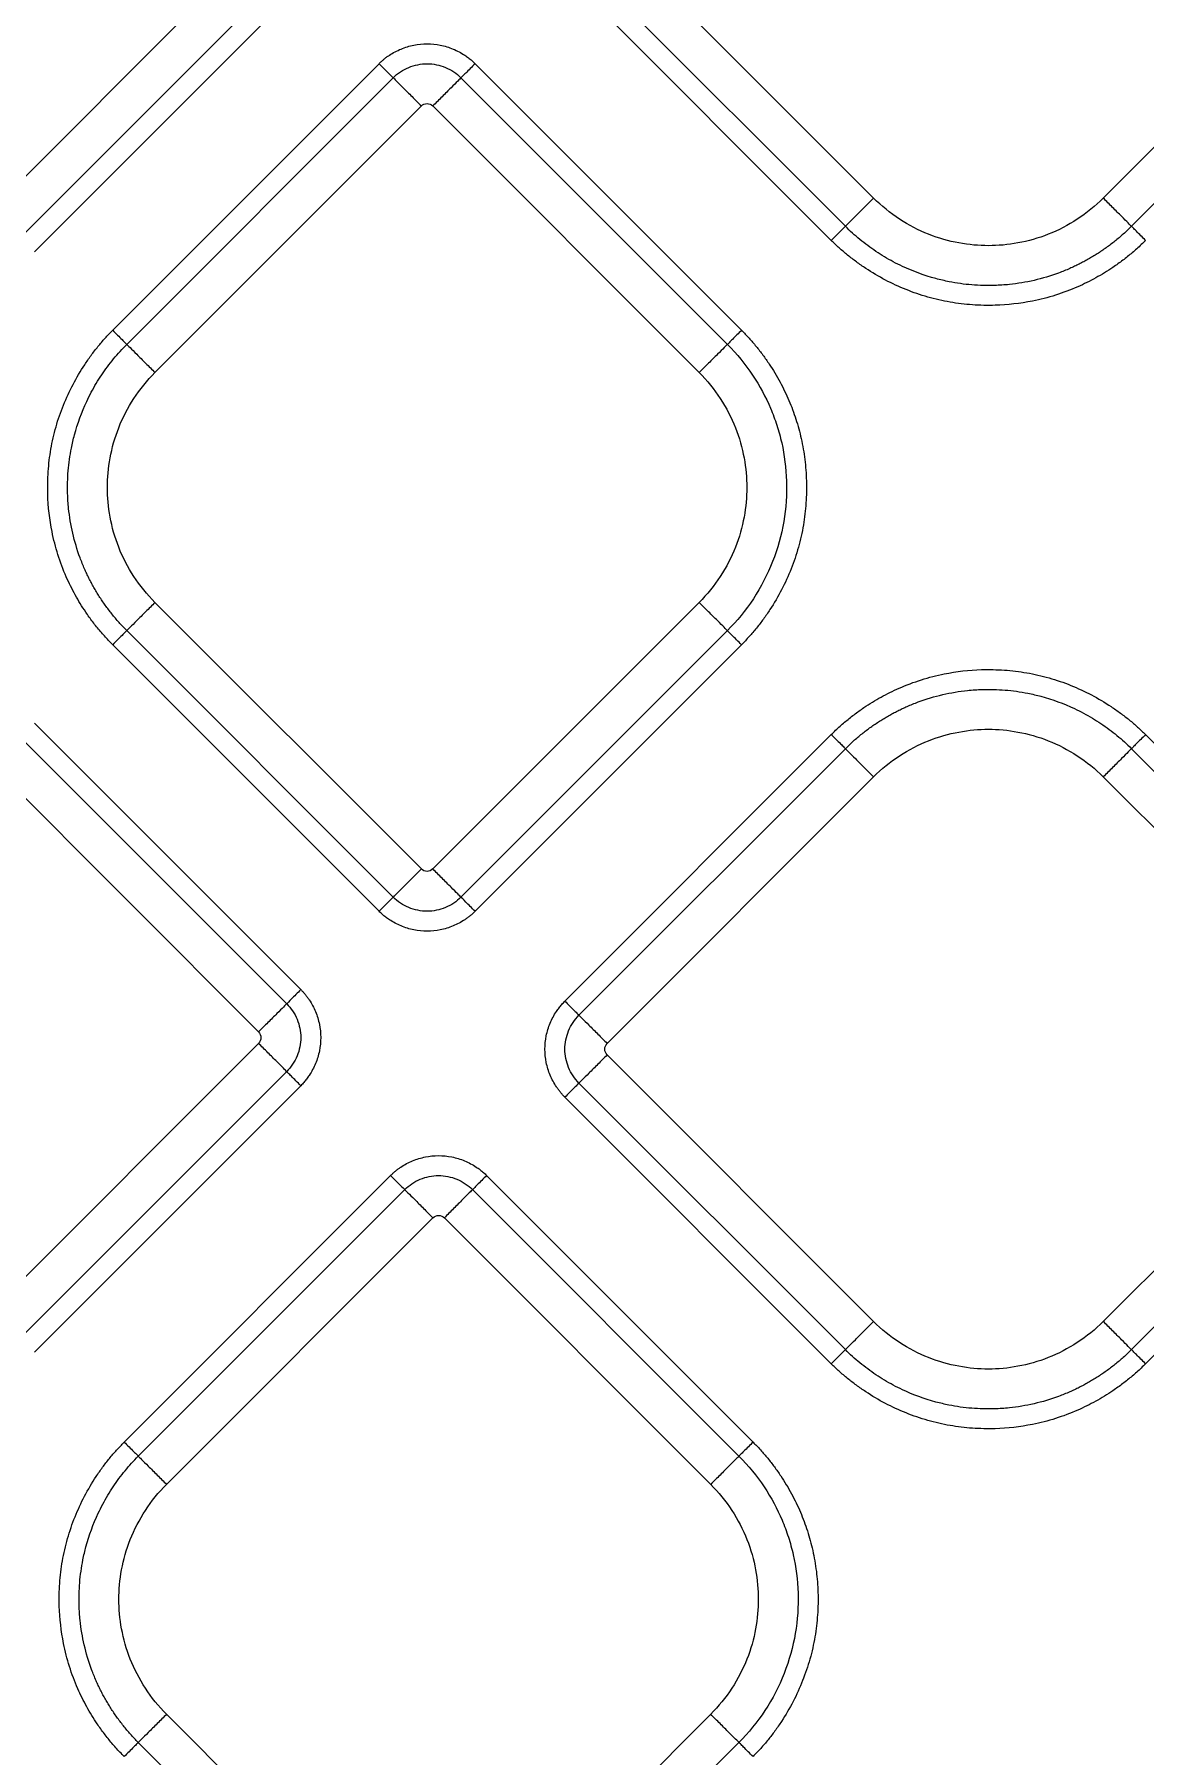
# Model space of a CAD drawing. Extents: x 0 to 84, y -21 to 126.
# Drawn here: x 45.472 to 48.219, y 41.666 to 45.921 of the extents above; entities that cross this region are included whole.
import ezdxf

# ---------------------------------------------------------------- set-up
doc = ezdxf.new("R2010")
doc.units = 0
doc.header["$MEASUREMENT"] = 0
doc.layers.add('1', color=4, linetype='Continuous')

# ---------------------------------------------------------------- blocks, each defined once
blk = doc.blocks.new('PRODIGY')
at = {"layer": '1', "color": 3, "linetype": 'Continuous', "lineweight": 25}
for p, q in [((47.5463, 45.5171), (46.8876, 46.1758)), ((48.7729, 46.1758), (48.1143, 45.5171)), ((46.0256, 46.1473), (45.3669, 45.4886)), ((47.4766, 45.4474), (46.8179, 46.1061)), ((48.8426, 46.1061), (48.184, 45.4474)), ((46.0953, 46.0776), (45.4366, 45.4189)), ((46.1301, 46.0427), (45.4715, 45.384)), ((47.4417, 45.4126), (46.7831, 46.0712)), ((45.665, 45.1905), (46.3236, 45.8492)), ((46.5611, 45.8492), (47.2197, 45.1905)), ((45.6998, 45.1557), (46.3585, 45.8144)), ((46.5262, 45.8144), (47.1848, 45.1557)), ((45.7695, 45.086), (46.4282, 45.7447)), ((46.4565, 45.7447), (47.1151, 45.086)), ((46.4282, 43.8593), (45.7695, 44.518)), ((47.1151, 44.518), (46.4565, 43.8593)), ((46.3585, 43.7896), (45.6998, 44.4483)), ((47.1848, 44.4483), (46.5262, 43.7896)), ((46.3236, 43.7548), (45.665, 44.4134)), ((47.2197, 44.4134), (46.5611, 43.7548)), ((45.4715, 44.22), (46.1302, 43.5613)), ((45.4366, 44.1851), (46.0953, 43.5264)), ((46.783, 43.5328), (47.4417, 44.1915)), ((48.2188, 44.1915), (48.8774, 43.5328)), ((46.8179, 43.4979), (47.4765, 44.1566)), ((48.1839, 44.1566), (48.8426, 43.4979)), ((45.3669, 44.1154), (46.0256, 43.4567)), ((46.8876, 43.4282), (47.5462, 44.0869)), ((48.1142, 44.0869), (48.7729, 43.4282)), ((46.0256, 43.4285), (45.3669, 42.7698)), ((47.5462, 42.7413), (46.8876, 43.4)), ((48.7729, 43.4), (48.1142, 42.7413)), ((46.0953, 43.3588), (45.4366, 42.7001)), ((46.1302, 43.3239), (45.4715, 42.6652)), ((47.4765, 42.6716), (46.8179, 43.3303)), ((48.8426, 43.3303), (48.1839, 42.6716)), ((47.4417, 42.6367), (46.783, 43.2954)), ((48.8774, 43.2954), (48.2188, 42.6367)), ((45.6935, 42.4433), (46.3521, 43.1019)), ((45.7283, 42.4084), (46.387, 43.0671)), ((46.5547, 43.0671), (47.2134, 42.4084)), ((46.5896, 43.1019), (47.2482, 42.4433)), ((45.798, 42.3387), (46.4567, 42.9974)), ((46.485, 42.9974), (47.1436, 42.3387)), ((46.4567, 41.112), (45.798, 41.7707)), ((47.1436, 41.7707), (46.485, 41.112)), ((46.387, 41.0423), (45.7283, 41.701)), ((47.2134, 41.701), (46.5547, 41.0423))]:
    blk.add_line(p, q, dxfattribs=at)
for points, knots in [([(46.3236, 45.8492), (46.3256, 45.8511), (46.3295, 45.8549), (46.3358, 45.8603), (46.3423, 45.8654), (46.3513, 45.8717), (46.3631, 45.8787), (46.378, 45.8857), (46.3936, 45.8913), (46.4149, 45.8967), (46.4423, 45.8995), (46.4698, 45.8967), (46.4911, 45.8913), (46.5066, 45.8857), (46.5215, 45.8787), (46.5342, 45.8712), (46.5446, 45.8637), (46.5532, 45.8568), (46.5584, 45.8517), (46.5611, 45.8492)], [0, 0, 0, 0, 0.031198, 0.062422, 0.093752, 0.125266, 0.187622, 0.250173, 0.31267, 0.375042, 0.499989, 0.624937, 0.687308, 0.749825, 0.812368, 0.874743, 0.916727, 0.958417, 1, 1, 1, 1]), ([(46.3236, 45.8492), (46.3319, 45.8409), (46.3401, 45.8327), (46.3528, 45.8201), (46.3571, 45.8157), (46.3585, 45.8144)], [0, 0, 0, 0, 0.5, 0.5, 1, 1, 1, 1]), ([(46.3585, 45.8144), (46.3693, 45.8252), (46.3826, 45.834), (46.4114, 45.8459), (46.427, 45.8491), (46.4577, 45.8491), (46.4733, 45.8459), (46.5021, 45.834), (46.5154, 45.8252), (46.5262, 45.8144)], [0, 0, 0, 0, 0.25, 0.25, 0.5, 0.5, 0.75, 0.75, 1, 1, 1, 1]), ([(46.5611, 45.8492), (46.5571, 45.8453), (46.553, 45.8411), (46.545, 45.8332), (46.5412, 45.8293), (46.5347, 45.8228), (46.532, 45.8201), (46.528, 45.8162), (46.5268, 45.815), (46.5262, 45.8144)], [0, 0, 0, 0, 0.25, 0.25, 0.5, 0.5, 0.75, 0.75, 1, 1, 1, 1]), ([(46.3585, 45.8144), (46.3598, 45.8131), (46.3625, 45.8104), (46.3708, 45.802), (46.3765, 45.7964), (46.3898, 45.7831), (46.3974, 45.7755), (46.4129, 45.76), (46.4208, 45.7521), (46.4282, 45.7447)], [0, 0, 0, 0, 0.25, 0.25, 0.5, 0.5, 0.75, 0.75, 1, 1, 1, 1]), ([(46.5262, 45.8144), (46.5249, 45.8131), (46.5222, 45.8103), (46.5138, 45.802), (46.5081, 45.7963), (46.4949, 45.783), (46.4872, 45.7754), (46.4717, 45.7599), (46.4639, 45.752), (46.4565, 45.7447)], [0, 0, 0, 0, 0.25, 0.25, 0.5, 0.5, 0.75, 0.75, 1, 1, 1, 1]), ([(47.4766, 45.4474), (47.4779, 45.4487), (47.4806, 45.4514), (47.4889, 45.4598), (47.4946, 45.4654), (47.5079, 45.4787), (47.5155, 45.4863), (47.531, 45.5018), (47.5389, 45.5097), (47.5463, 45.5171)], [0, 0, 0, 0, 0.25, 0.25, 0.5, 0.5, 0.75, 0.75, 1, 1, 1, 1]), ([(48.1143, 45.5171), (48.0947, 45.4975), (48.073, 45.48), (48.0271, 45.4499), (48.0028, 45.4375), (47.9534, 45.4179), (47.9282, 45.4108), (47.8785, 45.4016), (47.8539, 45.3995), (47.8066, 45.3995), (47.782, 45.4016), (47.7323, 45.4108), (47.7071, 45.4179), (47.6577, 45.4375), (47.6334, 45.4499), (47.5875, 45.48), (47.5659, 45.4975), (47.5463, 45.5171)], [0, 0, 0, 0, 0.125, 0.125, 0.25, 0.25, 0.375, 0.375, 0.5, 0.5, 0.625, 0.625, 0.75, 0.75, 0.875, 0.875, 1, 1, 1, 1]), ([(48.184, 45.4474), (48.1827, 45.4487), (48.1799, 45.4514), (48.1716, 45.4598), (48.1659, 45.4654), (48.1526, 45.4787), (48.145, 45.4863), (48.1295, 45.5018), (48.1216, 45.5097), (48.1143, 45.5171)], [0, 0, 0, 0, 0.25, 0.25, 0.5, 0.5, 0.75, 0.75, 1, 1, 1, 1]), ([(47.4417, 45.4126), (47.4456, 45.4165), (47.4498, 45.4206), (47.4577, 45.4286), (47.4616, 45.4324), (47.4681, 45.4389), (47.4708, 45.4416), (47.4747, 45.4456), (47.4759, 45.4468), (47.4766, 45.4474)], [0, 0, 0, 0, 0.25, 0.25, 0.5, 0.5, 0.75, 0.75, 1, 1, 1, 1]), ([(48.184, 45.4474), (48.1806, 45.4441), (48.174, 45.4376), (48.1638, 45.4283), (48.1534, 45.4192), (48.1429, 45.4105), (48.1322, 45.4022), (48.1214, 45.3943), (48.1105, 45.3867), (48.0994, 45.3794), (48.0883, 45.3725), (48.0772, 45.366), (48.0659, 45.3598), (48.0546, 45.354), (48.0431, 45.3484), (48.0263, 45.3407), (47.9936, 45.3275), (47.9439, 45.3126), (47.8905, 45.3037), (47.8389, 45.3003), (47.7889, 45.3015), (47.7404, 45.3083), (47.6825, 45.3219), (47.6363, 45.3388), (47.595, 45.3594), (47.5732, 45.3718), (47.5521, 45.3852), (47.5318, 45.3995), (47.5124, 45.4146), (47.4939, 45.4305), (47.4823, 45.4418), (47.4766, 45.4474)], [0, 0, 0, 0, 0.017777, 0.035429, 0.05295, 0.070334, 0.087578, 0.104677, 0.121626, 0.138421, 0.155059, 0.171536, 0.18785, 0.204007, 0.220236, 0.23663, 0.2744, 0.355233, 0.434068, 0.480754, 0.552371, 0.624938, 0.667358, 0.779414, 0.811539, 0.843523, 0.875326, 0.90691, 0.93824, 0.96928, 1, 1, 1, 1]), ([(48.2188, 45.4126), (48.2151, 45.4162), (48.2112, 45.4202), (48.2034, 45.4279), (48.1996, 45.4317), (48.193, 45.4384), (48.1901, 45.4412), (48.186, 45.4454), (48.1846, 45.4468), (48.184, 45.4474)], [0, 0, 0, 0, 0.25, 0.25, 0.5, 0.5, 0.75, 0.75, 1, 1, 1, 1]), ([(48.2188, 45.4126), (48.2153, 45.4091), (48.2082, 45.4021), (48.1971, 45.3919), (48.1859, 45.3821), (48.1744, 45.3726), (48.1625, 45.3634), (48.1505, 45.3545), (48.1287, 45.3393), (48.0961, 45.3193), (48.0487, 45.2959), (47.9965, 45.2762), (47.9285, 45.2587), (47.8593, 45.251), (47.7909, 45.2523), (47.735, 45.259), (47.68, 45.2715), (47.6264, 45.29), (47.575, 45.3138), (47.5345, 45.3377), (47.5039, 45.359), (47.4821, 45.3759), (47.4612, 45.3936), (47.4482, 45.4062), (47.4417, 45.4126)], [0, 0, 0, 0, 0.017341, 0.034665, 0.051985, 0.069313, 0.086663, 0.104047, 0.121478, 0.179141, 0.236743, 0.304922, 0.372836, 0.480686, 0.54577, 0.610337, 0.67596, 0.741895, 0.807114, 0.872629, 0.904913, 0.936849, 0.968517, 1, 1, 1, 1]), ([(45.665, 44.4134), (45.6615, 44.417), (45.6545, 44.4241), (45.6444, 44.4351), (45.6345, 44.4464), (45.625, 44.4579), (45.6158, 44.4697), (45.6069, 44.4818), (45.5917, 44.5036), (45.5717, 44.5362), (45.5483, 44.5835), (45.5286, 44.6357), (45.5112, 44.7038), (45.5034, 44.773), (45.5047, 44.8414), (45.5114, 44.8972), (45.5239, 44.9523), (45.5424, 45.0059), (45.5662, 45.0573), (45.5901, 45.0977), (45.6114, 45.1284), (45.6283, 45.1502), (45.646, 45.171), (45.6587, 45.184), (45.665, 45.1905)], [0, 0, 0, 0, 0.017341, 0.034665, 0.051985, 0.069313, 0.086663, 0.104047, 0.121478, 0.179141, 0.236743, 0.304922, 0.372836, 0.480686, 0.54577, 0.610337, 0.67596, 0.741895, 0.807114, 0.872629, 0.904913, 0.936849, 0.968517, 1, 1, 1, 1]), ([(45.6998, 44.4483), (45.6966, 44.4516), (45.6901, 44.4582), (45.6807, 44.4684), (45.6716, 44.4788), (45.663, 44.4894), (45.6547, 44.5001), (45.6467, 44.5109), (45.6391, 44.5218), (45.6318, 44.5328), (45.625, 44.5439), (45.6184, 44.5551), (45.6122, 44.5663), (45.6064, 44.5777), (45.6008, 44.5891), (45.5932, 44.6059), (45.5799, 44.6387), (45.565, 44.6884), (45.5561, 44.7418), (45.5527, 44.7933), (45.554, 44.8434), (45.5608, 44.8919), (45.5743, 44.9498), (45.5912, 44.996), (45.6119, 45.0372), (45.6242, 45.0591), (45.6376, 45.0802), (45.6519, 45.1005), (45.6671, 45.1198), (45.6829, 45.1383), (45.6942, 45.1499), (45.6998, 45.1557)], [0, 0, 0, 0, 0.017777, 0.035429, 0.05295, 0.070335, 0.087579, 0.104677, 0.121626, 0.138421, 0.155059, 0.171537, 0.18785, 0.204007, 0.220236, 0.23663, 0.2744, 0.355233, 0.434067, 0.480754, 0.552372, 0.624938, 0.667358, 0.779414, 0.811539, 0.843523, 0.875326, 0.90691, 0.93824, 0.96928, 1, 1, 1, 1]), ([(45.665, 45.1905), (45.6689, 45.1866), (45.673, 45.1825), (45.681, 45.1745), (45.6848, 45.1707), (45.6914, 45.1642), (45.694, 45.1615), (45.698, 45.1575), (45.6992, 45.1563), (45.6998, 45.1557)], [0, 0, 0, 0, 0.25, 0.25, 0.5, 0.5, 0.75, 0.75, 1, 1, 1, 1]), ([(45.6998, 45.1557), (45.7011, 45.1544), (45.7038, 45.1517), (45.7122, 45.1433), (45.7179, 45.1377), (45.7312, 45.1244), (45.7388, 45.1168), (45.7543, 45.1012), (45.7622, 45.0934), (45.7695, 45.086)], [0, 0, 0, 0, 0.25, 0.25, 0.5, 0.5, 0.75, 0.75, 1, 1, 1, 1]), ([(47.1848, 45.1557), (47.1835, 45.1544), (47.1808, 45.1517), (47.1725, 45.1433), (47.1668, 45.1377), (47.1535, 45.1244), (47.1459, 45.1168), (47.1304, 45.1012), (47.1225, 45.0934), (47.1151, 45.086)], [0, 0, 0, 0, 0.25, 0.25, 0.5, 0.5, 0.75, 0.75, 1, 1, 1, 1]), ([(47.2197, 45.1905), (47.216, 45.1869), (47.2121, 45.1829), (47.2043, 45.1752), (47.2005, 45.1714), (47.1939, 45.1647), (47.191, 45.1619), (47.1869, 45.1577), (47.1855, 45.1563), (47.1848, 45.1557)], [0, 0, 0, 0, 0.25, 0.25, 0.5, 0.5, 0.75, 0.75, 1, 1, 1, 1]), ([(47.1848, 45.1557), (47.2085, 45.132), (47.2294, 45.1063), (47.265, 45.0531), (47.2797, 45.0254), (47.2974, 44.9838), (47.3025, 44.9701), (47.3117, 44.9417), (47.3157, 44.927), (47.3259, 44.8818), (47.3301, 44.85), (47.3321, 44.7847), (47.3299, 44.7512), (47.3185, 44.6843), (47.3093, 44.651), (47.284, 44.5868), (47.268, 44.5559), (47.2302, 44.4985), (47.2085, 44.472), (47.1848, 44.4483)], [0, 0, 0, 0, 0.125, 0.125, 0.25, 0.25, 0.3125, 0.3125, 0.375, 0.375, 0.5, 0.5, 0.625, 0.625, 0.75, 0.75, 0.875, 0.875, 1, 1, 1, 1]), ([(47.2197, 45.1905), (47.2229, 45.1873), (47.2292, 45.1809), (47.2384, 45.171), (47.2473, 45.1609), (47.256, 45.1506), (47.2644, 45.14), (47.2726, 45.1293), (47.2805, 45.1183), (47.2905, 45.1037), (47.3023, 45.0852), (47.3191, 45.0556), (47.3375, 45.0178), (47.355, 44.971), (47.3682, 44.9221), (47.3771, 44.8711), (47.3811, 44.8179), (47.3801, 44.7638), (47.3736, 44.7087), (47.3614, 44.6541), (47.3432, 44.6005), (47.3196, 44.5489), (47.2957, 44.508), (47.2742, 44.4769), (47.2571, 44.4546), (47.239, 44.4334), (47.2261, 44.4201), (47.2197, 44.4134)], [0, 0, 0, 0, 0.015653, 0.03129, 0.046922, 0.062557, 0.078206, 0.093877, 0.10958, 0.125325, 0.155378, 0.185662, 0.243925, 0.301095, 0.359088, 0.419952, 0.480645, 0.544392, 0.607866, 0.673169, 0.738587, 0.80425, 0.870202, 0.903106, 0.935649, 0.967918, 1, 1, 1, 1]), ([(45.7695, 44.518), (45.7499, 44.5376), (45.7324, 44.5593), (45.7024, 44.6052), (45.6899, 44.6294), (45.6703, 44.6789), (45.6632, 44.704), (45.654, 44.7538), (45.6519, 44.7783), (45.6519, 44.8257), (45.654, 44.8502), (45.6632, 44.8999), (45.6703, 44.9251), (45.6899, 44.9745), (45.7024, 44.9988), (45.7324, 45.0447), (45.7499, 45.0664), (45.7695, 45.086)], [0, 0, 0, 0, 0.125, 0.125, 0.25, 0.25, 0.375, 0.375, 0.5, 0.5, 0.625, 0.625, 0.75, 0.75, 0.875, 0.875, 1, 1, 1, 1]), ([(47.1151, 45.086), (47.1348, 45.0664), (47.1523, 45.0447), (47.1823, 44.9988), (47.1948, 44.9745), (47.2144, 44.9251), (47.2215, 44.8999), (47.2307, 44.8502), (47.2328, 44.8257), (47.2328, 44.7783), (47.2307, 44.7538), (47.2215, 44.704), (47.2144, 44.6789), (47.1948, 44.6294), (47.1823, 44.6052), (47.1523, 44.5593), (47.1348, 44.5376), (47.1151, 44.518)], [0, 0, 0, 0, 0.125, 0.125, 0.25, 0.25, 0.375, 0.375, 0.5, 0.5, 0.625, 0.625, 0.75, 0.75, 0.875, 0.875, 1, 1, 1, 1]), ([(45.7695, 44.518), (45.7622, 44.5106), (45.7543, 44.5027), (45.7388, 44.4872), (45.7312, 44.4796), (45.7179, 44.4663), (45.7122, 44.4607), (45.7038, 44.4523), (45.7011, 44.4496), (45.6998, 44.4483)], [0, 0, 0, 0, 0.25, 0.25, 0.5, 0.5, 0.75, 0.75, 1, 1, 1, 1]), ([(47.1848, 44.4483), (47.1835, 44.4496), (47.1808, 44.4523), (47.1725, 44.4607), (47.1668, 44.4663), (47.1535, 44.4796), (47.1459, 44.4872), (47.1304, 44.5027), (47.1225, 44.5106), (47.1151, 44.518)], [0, 0, 0, 0, 0.25, 0.25, 0.5, 0.5, 0.75, 0.75, 1, 1, 1, 1]), ([(45.6998, 44.4483), (45.6992, 44.4477), (45.698, 44.4464), (45.694, 44.4425), (45.6914, 44.4398), (45.6848, 44.4333), (45.681, 44.4295), (45.673, 44.4215), (45.6689, 44.4174), (45.665, 44.4134)], [0, 0, 0, 0, 0.25, 0.25, 0.5, 0.5, 0.75, 0.75, 1, 1, 1, 1]), ([(47.2197, 44.4134), (47.2158, 44.4174), (47.2116, 44.4215), (47.2037, 44.4295), (47.1998, 44.4333), (47.1933, 44.4398), (47.1906, 44.4425), (47.1867, 44.4464), (47.1855, 44.4477), (47.1848, 44.4483)], [0, 0, 0, 0, 0.25, 0.25, 0.5, 0.5, 0.75, 0.75, 1, 1, 1, 1]), ([(47.4417, 44.1915), (47.4452, 44.195), (47.4523, 44.202), (47.4633, 44.2121), (47.4746, 44.2219), (47.4861, 44.2314), (47.4979, 44.2406), (47.51, 44.2495), (47.5318, 44.2647), (47.5644, 44.2847), (47.6118, 44.3081), (47.664, 44.3278), (47.732, 44.3453), (47.8012, 44.353), (47.8696, 44.3517), (47.9254, 44.345), (47.9805, 44.3325), (48.0341, 44.314), (48.0855, 44.2902), (48.1259, 44.2663), (48.1566, 44.245), (48.1784, 44.2281), (48.1993, 44.2104), (48.2123, 44.1978), (48.2188, 44.1915)], [0, 0, 0, 0, 0.017341, 0.034665, 0.051985, 0.069313, 0.086663, 0.104047, 0.121478, 0.179141, 0.236743, 0.304922, 0.372836, 0.480686, 0.54577, 0.610337, 0.67596, 0.741895, 0.807114, 0.872629, 0.904913, 0.936849, 0.968517, 1, 1, 1, 1]), ([(47.4765, 44.1566), (47.4798, 44.1599), (47.4865, 44.1664), (47.4967, 44.1758), (47.5071, 44.1848), (47.5176, 44.1935), (47.5283, 44.2018), (47.5391, 44.2097), (47.55, 44.2173), (47.5611, 44.2246), (47.5722, 44.2315), (47.5833, 44.238), (47.5946, 44.2442), (47.6059, 44.2501), (47.6174, 44.2556), (47.6342, 44.2633), (47.6669, 44.2765), (47.7166, 44.2914), (47.77, 44.3003), (47.8216, 44.3038), (47.8716, 44.3025), (47.9201, 44.2957), (47.978, 44.2822), (48.0242, 44.2652), (48.0655, 44.2446), (48.0873, 44.2322), (48.1084, 44.2189), (48.1287, 44.2046), (48.1481, 44.1894), (48.1666, 44.1735), (48.1782, 44.1622), (48.1839, 44.1566)], [0, 0, 0, 0, 0.017778, 0.035429, 0.05295, 0.070335, 0.087579, 0.104678, 0.121627, 0.138422, 0.15506, 0.171537, 0.187851, 0.204007, 0.220236, 0.23663, 0.2744, 0.355233, 0.434067, 0.480754, 0.552371, 0.624938, 0.667358, 0.779414, 0.811539, 0.843523, 0.875326, 0.90691, 0.93824, 0.96928, 1, 1, 1, 1]), ([(47.4417, 44.1915), (47.4454, 44.1878), (47.4493, 44.1838), (47.4571, 44.1761), (47.4609, 44.1723), (47.4675, 44.1656), (47.4703, 44.1628), (47.4745, 44.1586), (47.4759, 44.1573), (47.4765, 44.1566)], [0, 0, 0, 0, 0.25, 0.25, 0.5, 0.5, 0.75, 0.75, 1, 1, 1, 1]), ([(47.5462, 44.0869), (47.5658, 44.1065), (47.5875, 44.1241), (47.6334, 44.1541), (47.6577, 44.1666), (47.7071, 44.1861), (47.7323, 44.1932), (47.782, 44.2024), (47.8066, 44.2045), (47.8539, 44.2045), (47.8784, 44.2024), (47.9282, 44.1932), (47.9533, 44.1861), (48.0028, 44.1666), (48.027, 44.1541), (48.073, 44.1241), (48.0946, 44.1065), (48.1142, 44.0869)], [0, 0, 0, 0, 0.125, 0.125, 0.25, 0.25, 0.375, 0.375, 0.5, 0.5, 0.625, 0.625, 0.75, 0.75, 0.875, 0.875, 1, 1, 1, 1]), ([(48.2188, 44.1915), (48.2149, 44.1875), (48.2107, 44.1834), (48.2027, 44.1754), (48.1989, 44.1716), (48.1924, 44.1651), (48.1897, 44.1624), (48.1858, 44.1585), (48.1845, 44.1572), (48.1839, 44.1566)], [0, 0, 0, 0, 0.25, 0.25, 0.5, 0.5, 0.75, 0.75, 1, 1, 1, 1]), ([(47.4765, 44.1566), (47.4778, 44.1553), (47.4805, 44.1526), (47.4889, 44.1442), (47.4946, 44.1386), (47.5079, 44.1253), (47.5155, 44.1177), (47.531, 44.1022), (47.5389, 44.0943), (47.5462, 44.0869)], [0, 0, 0, 0, 0.25, 0.25, 0.5, 0.5, 0.75, 0.75, 1, 1, 1, 1]), ([(48.1839, 44.1566), (48.1826, 44.1553), (48.1799, 44.1526), (48.1716, 44.1442), (48.1659, 44.1386), (48.1526, 44.1253), (48.145, 44.1177), (48.1295, 44.1022), (48.1216, 44.0943), (48.1142, 44.0869)], [0, 0, 0, 0, 0.25, 0.25, 0.5, 0.5, 0.75, 0.75, 1, 1, 1, 1]), ([(46.3585, 43.7896), (46.3598, 43.7909), (46.3625, 43.7936), (46.3709, 43.802), (46.3765, 43.8077), (46.3898, 43.8209), (46.3974, 43.8286), (46.4129, 43.8441), (46.4208, 43.852), (46.4282, 43.8593)], [0, 0, 0, 0, 0.25, 0.25, 0.5, 0.5, 0.75, 0.75, 1, 1, 1, 1]), ([(46.5262, 43.7896), (46.5249, 43.7909), (46.5222, 43.7936), (46.5138, 43.802), (46.5082, 43.8076), (46.4949, 43.8209), (46.4873, 43.8285), (46.4718, 43.844), (46.4639, 43.8519), (46.4565, 43.8593)], [0, 0, 0, 0, 0.25, 0.25, 0.5, 0.5, 0.75, 0.75, 1, 1, 1, 1]), ([(46.3236, 43.7548), (46.3275, 43.7587), (46.3317, 43.7628), (46.3397, 43.7708), (46.3435, 43.7746), (46.35, 43.7812), (46.3527, 43.7838), (46.3566, 43.7878), (46.3579, 43.789), (46.3585, 43.7896)], [0, 0, 0, 0, 0.25, 0.25, 0.5, 0.5, 0.75, 0.75, 1, 1, 1, 1]), ([(46.5262, 43.7896), (46.5154, 43.7788), (46.5021, 43.77), (46.4733, 43.7581), (46.4577, 43.7549), (46.427, 43.7549), (46.4114, 43.7581), (46.3825, 43.77), (46.3693, 43.7788), (46.3585, 43.7896)], [0, 0, 0, 0, 0.25, 0.25, 0.5, 0.5, 0.75, 0.75, 1, 1, 1, 1]), ([(46.5611, 43.7548), (46.5528, 43.7631), (46.5445, 43.7713), (46.5319, 43.7839), (46.5276, 43.7882), (46.5262, 43.7896)], [0, 0, 0, 0, 0.5, 0.5, 1, 1, 1, 1]), ([(46.5611, 43.7548), (46.5591, 43.7529), (46.5552, 43.7491), (46.5489, 43.7437), (46.5424, 43.7386), (46.5334, 43.7323), (46.5215, 43.7253), (46.5066, 43.7182), (46.4911, 43.7127), (46.4698, 43.7073), (46.4423, 43.7045), (46.4149, 43.7073), (46.3936, 43.7127), (46.378, 43.7182), (46.3631, 43.7253), (46.3505, 43.7328), (46.3401, 43.7402), (46.3315, 43.7472), (46.3263, 43.7523), (46.3236, 43.7548)], [0, 0, 0, 0, 0.031198, 0.062422, 0.093752, 0.125266, 0.187622, 0.250173, 0.31267, 0.375042, 0.499989, 0.624937, 0.687308, 0.749825, 0.812368, 0.874743, 0.916727, 0.958417, 1, 1, 1, 1]), ([(46.1302, 43.5613), (46.1219, 43.553), (46.1137, 43.5448), (46.101, 43.5322), (46.0967, 43.5278), (46.0953, 43.5264)], [0, 0, 0, 0, 0.5, 0.5, 1, 1, 1, 1]), ([(46.1302, 43.5613), (46.1321, 43.5594), (46.1359, 43.5554), (46.1412, 43.5492), (46.1463, 43.5426), (46.1526, 43.5336), (46.1597, 43.5218), (46.1667, 43.5069), (46.1723, 43.4914), (46.1777, 43.4701), (46.1805, 43.4426), (46.1777, 43.4151), (46.1723, 43.3938), (46.1667, 43.3783), (46.1597, 43.3634), (46.1522, 43.3508), (46.1447, 43.3403), (46.1378, 43.3318), (46.1327, 43.3265), (46.1302, 43.3239)], [0, 0, 0, 0, 0.031198, 0.062422, 0.093752, 0.125266, 0.187622, 0.250173, 0.31267, 0.375042, 0.499989, 0.624937, 0.687308, 0.749825, 0.812368, 0.874743, 0.916727, 0.958417, 1, 1, 1, 1]), ([(46.783, 43.2954), (46.7811, 43.2973), (46.7773, 43.3013), (46.7719, 43.3075), (46.7669, 43.3141), (46.7606, 43.3231), (46.7535, 43.3349), (46.7465, 43.3498), (46.7409, 43.3653), (46.7355, 43.3866), (46.7327, 43.4141), (46.7355, 43.4416), (46.7409, 43.4629), (46.7465, 43.4784), (46.7535, 43.4933), (46.761, 43.5059), (46.7685, 43.5164), (46.7754, 43.5249), (46.7805, 43.5302), (46.783, 43.5328)], [0, 0, 0, 0, 0.031198, 0.062422, 0.093752, 0.125266, 0.187622, 0.250173, 0.31267, 0.375042, 0.499989, 0.624937, 0.687308, 0.749825, 0.812368, 0.874743, 0.916727, 0.958417, 1, 1, 1, 1]), ([(46.783, 43.5328), (46.7869, 43.5289), (46.7911, 43.5247), (46.7991, 43.5168), (46.8029, 43.5129), (46.8094, 43.5064), (46.8121, 43.5037), (46.816, 43.4998), (46.8172, 43.4986), (46.8179, 43.4979)], [0, 0, 0, 0, 0.25, 0.25, 0.5, 0.5, 0.75, 0.75, 1, 1, 1, 1]), ([(46.0953, 43.5264), (46.094, 43.5251), (46.0913, 43.5224), (46.083, 43.5141), (46.0773, 43.5085), (46.0641, 43.4952), (46.0565, 43.4876), (46.0409, 43.472), (46.033, 43.4641), (46.0256, 43.4567)], [0, 0, 0, 0, 0.25, 0.25, 0.5, 0.5, 0.75, 0.75, 1, 1, 1, 1]), ([(46.0953, 43.5264), (46.1062, 43.5156), (46.1149, 43.5024), (46.1269, 43.4735), (46.13, 43.4579), (46.13, 43.4273), (46.1269, 43.4117), (46.1149, 43.3828), (46.1062, 43.3696), (46.0953, 43.3588)], [0, 0, 0, 0, 0.25, 0.25, 0.5, 0.5, 0.75, 0.75, 1, 1, 1, 1]), ([(46.8179, 43.3303), (46.807, 43.3411), (46.7982, 43.3543), (46.7863, 43.3832), (46.7831, 43.3988), (46.7831, 43.4294), (46.7863, 43.445), (46.7982, 43.4739), (46.807, 43.4871), (46.8179, 43.4979)], [0, 0, 0, 0, 0.25, 0.25, 0.5, 0.5, 0.75, 0.75, 1, 1, 1, 1]), ([(46.8179, 43.4979), (46.8192, 43.4966), (46.8219, 43.4939), (46.8302, 43.4856), (46.8359, 43.4799), (46.8492, 43.4666), (46.8568, 43.459), (46.8723, 43.4435), (46.8802, 43.4356), (46.8876, 43.4282)], [0, 0, 0, 0, 0.25, 0.25, 0.5, 0.5, 0.75, 0.75, 1, 1, 1, 1]), ([(46.0953, 43.3588), (46.094, 43.3601), (46.0913, 43.3628), (46.0829, 43.3711), (46.0773, 43.3768), (46.064, 43.3901), (46.0564, 43.3977), (46.0409, 43.4132), (46.033, 43.4211), (46.0256, 43.4285)], [0, 0, 0, 0, 0.25, 0.25, 0.5, 0.5, 0.75, 0.75, 1, 1, 1, 1]), ([(46.8876, 43.4), (46.8802, 43.3926), (46.8723, 43.3847), (46.8568, 43.3692), (46.8492, 43.3616), (46.8359, 43.3483), (46.8302, 43.3426), (46.8219, 43.3343), (46.8192, 43.3316), (46.8179, 43.3303)], [0, 0, 0, 0, 0.25, 0.25, 0.5, 0.5, 0.75, 0.75, 1, 1, 1, 1]), ([(46.1302, 43.3239), (46.1262, 43.3278), (46.1221, 43.332), (46.1141, 43.3399), (46.1103, 43.3438), (46.1038, 43.3503), (46.1011, 43.353), (46.0972, 43.3569), (46.0959, 43.3581), (46.0953, 43.3588)], [0, 0, 0, 0, 0.25, 0.25, 0.5, 0.5, 0.75, 0.75, 1, 1, 1, 1]), ([(46.8179, 43.3303), (46.8172, 43.3296), (46.816, 43.3284), (46.8121, 43.3245), (46.8094, 43.3218), (46.8029, 43.3153), (46.7991, 43.3114), (46.7911, 43.3035), (46.7869, 43.2993), (46.783, 43.2954)], [0, 0, 0, 0, 0.25, 0.25, 0.5, 0.5, 0.75, 0.75, 1, 1, 1, 1]), ([(46.3521, 43.1019), (46.3541, 43.1038), (46.358, 43.1076), (46.3643, 43.113), (46.3708, 43.1181), (46.3798, 43.1244), (46.3916, 43.1314), (46.4065, 43.1385), (46.4221, 43.144), (46.4434, 43.1494), (46.4708, 43.1522), (46.4983, 43.1494), (46.5196, 43.144), (46.5351, 43.1385), (46.55, 43.1314), (46.5627, 43.1239), (46.5731, 43.1165), (46.5817, 43.1095), (46.5869, 43.1044), (46.5896, 43.1019)], [0, 0, 0, 0, 0.031198, 0.062422, 0.093752, 0.125266, 0.187622, 0.250173, 0.31267, 0.375042, 0.499989, 0.624937, 0.687308, 0.749825, 0.812368, 0.874743, 0.916727, 0.958417, 1, 1, 1, 1]), ([(46.3521, 43.1019), (46.3604, 43.0936), (46.3686, 43.0854), (46.3813, 43.0728), (46.3856, 43.0685), (46.387, 43.0671)], [0, 0, 0, 0, 0.5, 0.5, 1, 1, 1, 1]), ([(46.387, 43.0671), (46.3978, 43.0779), (46.4111, 43.0867), (46.4399, 43.0986), (46.4555, 43.1018), (46.4862, 43.1018), (46.5018, 43.0986), (46.5306, 43.0867), (46.5439, 43.0779), (46.5547, 43.0671)], [0, 0, 0, 0, 0.25, 0.25, 0.5, 0.5, 0.75, 0.75, 1, 1, 1, 1]), ([(46.387, 43.0671), (46.3883, 43.0658), (46.391, 43.0631), (46.3993, 43.0547), (46.405, 43.0491), (46.4183, 43.0358), (46.4259, 43.0282), (46.4414, 43.0127), (46.4493, 43.0048), (46.4567, 42.9974)], [0, 0, 0, 0, 0.25, 0.25, 0.5, 0.5, 0.75, 0.75, 1, 1, 1, 1]), ([(46.5547, 43.0671), (46.5534, 43.0658), (46.5507, 43.0631), (46.5423, 43.0547), (46.5366, 43.049), (46.5234, 43.0358), (46.5158, 43.0281), (46.5002, 43.0126), (46.4924, 43.0048), (46.485, 42.9974)], [0, 0, 0, 0, 0.25, 0.25, 0.5, 0.5, 0.75, 0.75, 1, 1, 1, 1]), ([(46.5896, 43.1019), (46.5856, 43.098), (46.5815, 43.0939), (46.5735, 43.0859), (46.5697, 43.0821), (46.5632, 43.0755), (46.5605, 43.0729), (46.5565, 43.0689), (46.5553, 43.0677), (46.5547, 43.0671)], [0, 0, 0, 0, 0.25, 0.25, 0.5, 0.5, 0.75, 0.75, 1, 1, 1, 1]), ([(47.4765, 42.6716), (47.4778, 42.6729), (47.4805, 42.6756), (47.4889, 42.684), (47.4946, 42.6896), (47.5079, 42.7029), (47.5155, 42.7105), (47.531, 42.726), (47.5389, 42.7339), (47.5462, 42.7413)], [0, 0, 0, 0, 0.25, 0.25, 0.5, 0.5, 0.75, 0.75, 1, 1, 1, 1]), ([(48.1142, 42.7413), (48.0946, 42.7217), (48.073, 42.7041), (48.027, 42.6741), (48.0028, 42.6616), (47.9533, 42.6421), (47.9282, 42.635), (47.8784, 42.6258), (47.8539, 42.6237), (47.8066, 42.6237), (47.782, 42.6258), (47.7323, 42.635), (47.7071, 42.6421), (47.6577, 42.6616), (47.6334, 42.6741), (47.5875, 42.7041), (47.5658, 42.7217), (47.5462, 42.7413)], [0, 0, 0, 0, 0.125, 0.125, 0.25, 0.25, 0.375, 0.375, 0.5, 0.5, 0.625, 0.625, 0.75, 0.75, 0.875, 0.875, 1, 1, 1, 1]), ([(48.1839, 42.6716), (48.1826, 42.6729), (48.1799, 42.6756), (48.1716, 42.684), (48.1659, 42.6896), (48.1526, 42.7029), (48.145, 42.7105), (48.1295, 42.726), (48.1216, 42.7339), (48.1142, 42.7413)], [0, 0, 0, 0, 0.25, 0.25, 0.5, 0.5, 0.75, 0.75, 1, 1, 1, 1]), ([(47.4417, 42.6367), (47.4456, 42.6407), (47.4497, 42.6448), (47.4577, 42.6528), (47.4615, 42.6566), (47.4681, 42.6631), (47.4708, 42.6658), (47.4747, 42.6697), (47.4759, 42.671), (47.4765, 42.6716)], [0, 0, 0, 0, 0.25, 0.25, 0.5, 0.5, 0.75, 0.75, 1, 1, 1, 1]), ([(48.1839, 42.6716), (48.1806, 42.6683), (48.174, 42.6618), (48.1638, 42.6524), (48.1534, 42.6434), (48.1429, 42.6347), (48.1322, 42.6264), (48.1214, 42.6185), (48.1104, 42.6109), (48.0994, 42.6036), (48.0883, 42.5967), (48.0771, 42.5902), (48.0659, 42.584), (48.0546, 42.5781), (48.0431, 42.5726), (48.0263, 42.5649), (47.9935, 42.5517), (47.9439, 42.5368), (47.8904, 42.5279), (47.8389, 42.5244), (47.7888, 42.5257), (47.7403, 42.5325), (47.6824, 42.546), (47.6362, 42.563), (47.595, 42.5836), (47.5731, 42.596), (47.552, 42.6093), (47.5318, 42.6236), (47.5124, 42.6388), (47.4939, 42.6547), (47.4823, 42.666), (47.4765, 42.6716)], [0, 0, 0, 0, 0.0177773, 0.035429, 0.0529498, 0.0703345, 0.0875784, 0.104677, 0.1216258, 0.1384211, 0.1550591, 0.1715365, 0.18785, 0.2040069, 0.2202356, 0.2366296, 0.2744001, 0.3552333, 0.4340675, 0.4807536, 0.5523715, 0.624938, 0.6673578, 0.7794137, 0.8115391, 0.8435228, 0.8753256, 0.9069099, 0.9382396, 0.9692804, 1, 1, 1, 1]), ([(48.2188, 42.6367), (48.2151, 42.6404), (48.2112, 42.6444), (48.2034, 42.6521), (48.1996, 42.6559), (48.1929, 42.6626), (48.1901, 42.6654), (48.1859, 42.6696), (48.1846, 42.6709), (48.1839, 42.6716)], [0, 0, 0, 0, 0.25, 0.25, 0.5, 0.5, 0.75, 0.75, 1, 1, 1, 1]), ([(48.2188, 42.6367), (48.2152, 42.6332), (48.2081, 42.6262), (48.1971, 42.6161), (48.1859, 42.6063), (48.1743, 42.5968), (48.1625, 42.5876), (48.1504, 42.5787), (48.1286, 42.5635), (48.096, 42.5435), (48.0487, 42.5201), (47.9965, 42.5004), (47.9284, 42.4829), (47.8592, 42.4752), (47.7909, 42.4765), (47.735, 42.4832), (47.6799, 42.4957), (47.6263, 42.5142), (47.5749, 42.538), (47.5345, 42.5619), (47.5039, 42.5832), (47.482, 42.6001), (47.4612, 42.6178), (47.4482, 42.6304), (47.4417, 42.6367)], [0, 0, 0, 0, 0.017341, 0.034665, 0.051985, 0.069313, 0.086663, 0.104047, 0.121478, 0.179141, 0.236743, 0.304922, 0.372836, 0.480686, 0.54577, 0.610337, 0.67596, 0.741895, 0.807114, 0.872629, 0.904913, 0.936849, 0.968517, 1, 1, 1, 1]), ([(45.6935, 41.6662), (45.69, 41.6697), (45.683, 41.6768), (45.6729, 41.6878), (45.663, 41.6991), (45.6535, 41.7106), (45.6443, 41.7224), (45.6354, 41.7345), (45.6202, 41.7563), (45.6002, 41.7889), (45.5768, 41.8362), (45.5571, 41.8885), (45.5397, 41.9565), (45.5319, 42.0257), (45.5332, 42.0941), (45.5399, 42.1499), (45.5525, 42.205), (45.5709, 42.2586), (45.5947, 42.31), (45.6186, 42.3504), (45.6399, 42.3811), (45.6568, 42.4029), (45.6745, 42.4237), (45.6872, 42.4368), (45.6935, 42.4433)], [0, 0, 0, 0, 0.017341, 0.034665, 0.051985, 0.069313, 0.086663, 0.104047, 0.121478, 0.179141, 0.236743, 0.304922, 0.372836, 0.480686, 0.54577, 0.610337, 0.67596, 0.741895, 0.807114, 0.872629, 0.904913, 0.936849, 0.968517, 1, 1, 1, 1]), ([(45.6935, 42.4433), (45.6974, 42.4393), (45.7015, 42.4352), (45.7095, 42.4272), (45.7133, 42.4234), (45.7199, 42.4169), (45.7226, 42.4142), (45.7265, 42.4103), (45.7277, 42.409), (45.7283, 42.4084)], [0, 0, 0, 0, 0.25, 0.25, 0.5, 0.5, 0.75, 0.75, 1, 1, 1, 1]), ([(47.2482, 42.4433), (47.2445, 42.4396), (47.2406, 42.4356), (47.2328, 42.4279), (47.229, 42.4241), (47.2224, 42.4174), (47.2195, 42.4146), (47.2154, 42.4104), (47.214, 42.4091), (47.2134, 42.4084)], [0, 0, 0, 0, 0.25, 0.25, 0.5, 0.5, 0.75, 0.75, 1, 1, 1, 1]), ([(47.2482, 42.4433), (47.2514, 42.4401), (47.2577, 42.4336), (47.2669, 42.4237), (47.2758, 42.4136), (47.2845, 42.4033), (47.2929, 42.3928), (47.3011, 42.382), (47.309, 42.371), (47.319, 42.3564), (47.3308, 42.3379), (47.3476, 42.3083), (47.366, 42.2705), (47.3835, 42.2237), (47.3967, 42.1748), (47.4056, 42.1239), (47.4097, 42.0706), (47.4086, 42.0165), (47.4021, 41.9615), (47.3899, 41.9068), (47.3717, 41.8533), (47.3481, 41.8016), (47.3242, 41.7607), (47.3027, 41.7296), (47.2856, 41.7073), (47.2675, 41.6861), (47.2546, 41.6728), (47.2482, 41.6662)], [0, 0, 0, 0, 0.015653, 0.03129, 0.046922, 0.062557, 0.078206, 0.093877, 0.10958, 0.125325, 0.155378, 0.185662, 0.243925, 0.301095, 0.359088, 0.419952, 0.480645, 0.544392, 0.607866, 0.673169, 0.738587, 0.80425, 0.870202, 0.903106, 0.935649, 0.967918, 1, 1, 1, 1]), ([(45.7283, 41.701), (45.7251, 41.7043), (45.7186, 41.7109), (45.7092, 41.7212), (45.7002, 41.7315), (45.6915, 41.7421), (45.6832, 41.7528), (45.6752, 41.7636), (45.6676, 41.7745), (45.6604, 41.7855), (45.6535, 41.7966), (45.6469, 41.8078), (45.6408, 41.819), (45.6349, 41.8304), (45.6293, 41.8419), (45.6217, 41.8586), (45.6084, 41.8914), (45.5936, 41.9411), (45.5846, 41.9945), (45.5812, 42.046), (45.5825, 42.0961), (45.5893, 42.1446), (45.6028, 42.2025), (45.6197, 42.2487), (45.6404, 42.2899), (45.6527, 42.3118), (45.6661, 42.3329), (45.6804, 42.3532), (45.6956, 42.3726), (45.7114, 42.391), (45.7227, 42.4026), (45.7283, 42.4084)], [0, 0, 0, 0, 0.017777, 0.035429, 0.05295, 0.070334, 0.087578, 0.104677, 0.121626, 0.138421, 0.155059, 0.171536, 0.18785, 0.204007, 0.220236, 0.23663, 0.2744, 0.355233, 0.434067, 0.480754, 0.552371, 0.624938, 0.667358, 0.779414, 0.811539, 0.843523, 0.875326, 0.90691, 0.93824, 0.96928, 1, 1, 1, 1]), ([(45.7283, 42.4084), (45.7296, 42.4071), (45.7323, 42.4044), (45.7407, 42.396), (45.7464, 42.3904), (45.7597, 42.3771), (45.7673, 42.3695), (45.7828, 42.354), (45.7907, 42.3461), (45.798, 42.3387)], [0, 0, 0, 0, 0.25, 0.25, 0.5, 0.5, 0.75, 0.75, 1, 1, 1, 1]), ([(47.2134, 42.4084), (47.212, 42.4071), (47.2093, 42.4044), (47.201, 42.396), (47.1953, 42.3904), (47.182, 42.3771), (47.1744, 42.3695), (47.1589, 42.354), (47.151, 42.3461), (47.1436, 42.3387)], [0, 0, 0, 0, 0.25, 0.25, 0.5, 0.5, 0.75, 0.75, 1, 1, 1, 1]), ([(47.2134, 42.4084), (47.237, 42.3847), (47.2579, 42.3591), (47.2935, 42.3058), (47.3082, 42.2781), (47.3259, 42.2366), (47.331, 42.2228), (47.3402, 42.1944), (47.3442, 42.1797), (47.3544, 42.1345), (47.3586, 42.1027), (47.3606, 42.0374), (47.3584, 42.0039), (47.347, 41.937), (47.3378, 41.9037), (47.3125, 41.8395), (47.2965, 41.8086), (47.2588, 41.7512), (47.237, 41.7247), (47.2134, 41.701)], [0, 0, 0, 0, 0.125, 0.125, 0.25, 0.25, 0.3125, 0.3125, 0.375, 0.375, 0.5, 0.5, 0.625, 0.625, 0.75, 0.75, 0.875, 0.875, 1, 1, 1, 1]), ([(45.798, 41.7707), (45.7784, 41.7903), (45.7609, 41.812), (45.7309, 41.8579), (45.7184, 41.8822), (45.6988, 41.9316), (45.6917, 41.9568), (45.6825, 42.0065), (45.6804, 42.031), (45.6804, 42.0784), (45.6825, 42.1029), (45.6917, 42.1527), (45.6988, 42.1778), (45.7184, 42.2273), (45.7309, 42.2515), (45.7609, 42.2974), (45.7784, 42.3191), (45.798, 42.3387)], [0, 0, 0, 0, 0.125, 0.125, 0.25, 0.25, 0.375, 0.375, 0.5, 0.5, 0.625, 0.625, 0.75, 0.75, 0.875, 0.875, 1, 1, 1, 1]), ([(47.1436, 42.3387), (47.1633, 42.3191), (47.1808, 42.2974), (47.2108, 42.2515), (47.2233, 42.2273), (47.2429, 42.1778), (47.25, 42.1527), (47.2592, 42.1029), (47.2613, 42.0784), (47.2613, 42.031), (47.2592, 42.0065), (47.25, 41.9568), (47.2429, 41.9316), (47.2233, 41.8822), (47.2108, 41.8579), (47.1808, 41.812), (47.1633, 41.7903), (47.1436, 41.7707)], [0, 0, 0, 0, 0.125, 0.125, 0.25, 0.25, 0.375, 0.375, 0.5, 0.5, 0.625, 0.625, 0.75, 0.75, 0.875, 0.875, 1, 1, 1, 1]), ([(45.798, 41.7707), (45.7907, 41.7633), (45.7828, 41.7555), (45.7673, 41.7399), (45.7597, 41.7323), (45.7464, 41.719), (45.7407, 41.7134), (45.7323, 41.705), (45.7296, 41.7023), (45.7283, 41.701)], [0, 0, 0, 0, 0.25, 0.25, 0.5, 0.5, 0.75, 0.75, 1, 1, 1, 1]), ([(47.2134, 41.701), (47.212, 41.7023), (47.2093, 41.705), (47.201, 41.7134), (47.1953, 41.719), (47.182, 41.7323), (47.1744, 41.7399), (47.1589, 41.7555), (47.151, 41.7633), (47.1436, 41.7707)], [0, 0, 0, 0, 0.25, 0.25, 0.5, 0.5, 0.75, 0.75, 1, 1, 1, 1]), ([(45.7283, 41.701), (45.7277, 41.7004), (45.7265, 41.6992), (45.7226, 41.6952), (45.7199, 41.6925), (45.7133, 41.686), (45.7095, 41.6822), (45.7015, 41.6742), (45.6974, 41.6701), (45.6935, 41.6662)], [0, 0, 0, 0, 0.25, 0.25, 0.5, 0.5, 0.75, 0.75, 1, 1, 1, 1]), ([(47.2482, 41.6662), (47.2443, 41.6701), (47.2401, 41.6742), (47.2322, 41.6822), (47.2283, 41.686), (47.2218, 41.6925), (47.2191, 41.6952), (47.2152, 41.6992), (47.214, 41.7004), (47.2134, 41.701)], [0, 0, 0, 0, 0.25, 0.25, 0.5, 0.5, 0.75, 0.75, 1, 1, 1, 1])]:
    blk.add_open_spline(points, degree=3, knots=knots, dxfattribs=at)
for points in [[(46.4282, 45.7447), (46.4319, 45.7484), (46.4423, 45.7527), (46.4528, 45.7484), (46.4565, 45.7447)], [(46.4565, 43.8593), (46.4528, 43.8556), (46.4423, 43.8513), (46.4319, 43.8556), (46.4282, 43.8593)], [(46.0256, 43.4567), (46.0293, 43.453), (46.0336, 43.4426), (46.0293, 43.4322), (46.0256, 43.4285)], [(46.8876, 43.4), (46.8839, 43.4037), (46.8796, 43.4141), (46.8839, 43.4245), (46.8876, 43.4282)], [(46.4567, 42.9974), (46.4604, 43.0011), (46.4708, 43.0054), (46.4813, 43.0011), (46.485, 42.9974)]]:
    blk.add_open_spline(points, degree=3, dxfattribs=at)

msp = doc.modelspace()

# ---------------------------------------------------------------- block references
at = {"layer": '1'}
msp.add_blockref('PRODIGY', (0, 0), dxfattribs=at)

doc.saveas('drawing.dxf')
